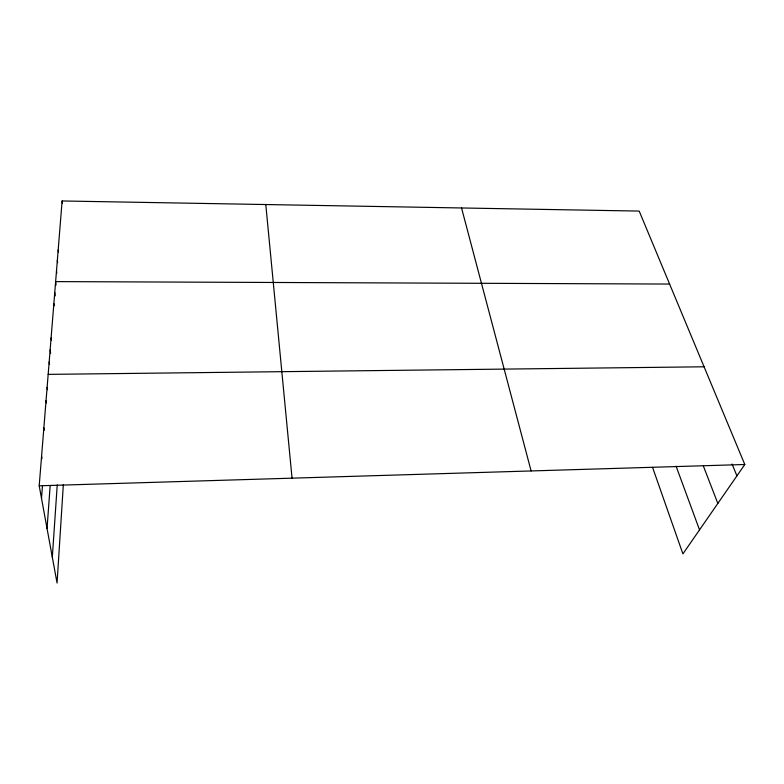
<?xml version="1.0" encoding="UTF-8"?>
<svg xmlns="http://www.w3.org/2000/svg" width="784" height="784" viewBox="0 0 784 784"><rect width="100%" height="100%" fill="white"/><g stroke="black" fill="none" stroke-linecap="round" stroke-linejoin="round"><path stroke-width="1.18" d="M63.347 484.483L57.065 583.031L39.2 485.796L62.122 200.969L639.195 211.082L744.8 464.5L682.903 553.876L652.553 467.362M52.322 557.208L57.232 484.884M47.04 528.494L50.166 485.659M41.503 498.35L42.483 485.796M39.2 485.796L744.8 464.5M48.167 374.38L704.081 366.794M669.605 284.053L55.635 281.603L56.076 284.994M732.089 464.04L736.911 475.888M703.326 465.921L717.84 503.426M676.112 466.235L699.524 529.876M461.541 207.966L531.111 470.949M41.581 456.229L41.983 458.542M43.865 427.839L44.257 430.191M46.06 400.585L46.432 402.966M47.128 387.355L47.491 389.746M49.167 362.022L49.519 364.442M50.137 349.899L50.617 353.231M51.097 337.992L51.411 340.227M53.871 303.555L54.174 305.809M54.762 292.481L55.203 295.872M56.497 270.911L56.781 273.175M57.34 260.406L57.624 262.679M58.173 250.076L58.457 252.35M62.122 200.969L62.387 203.252M265.786 204.536L292.05 478.171"/></g></svg>
